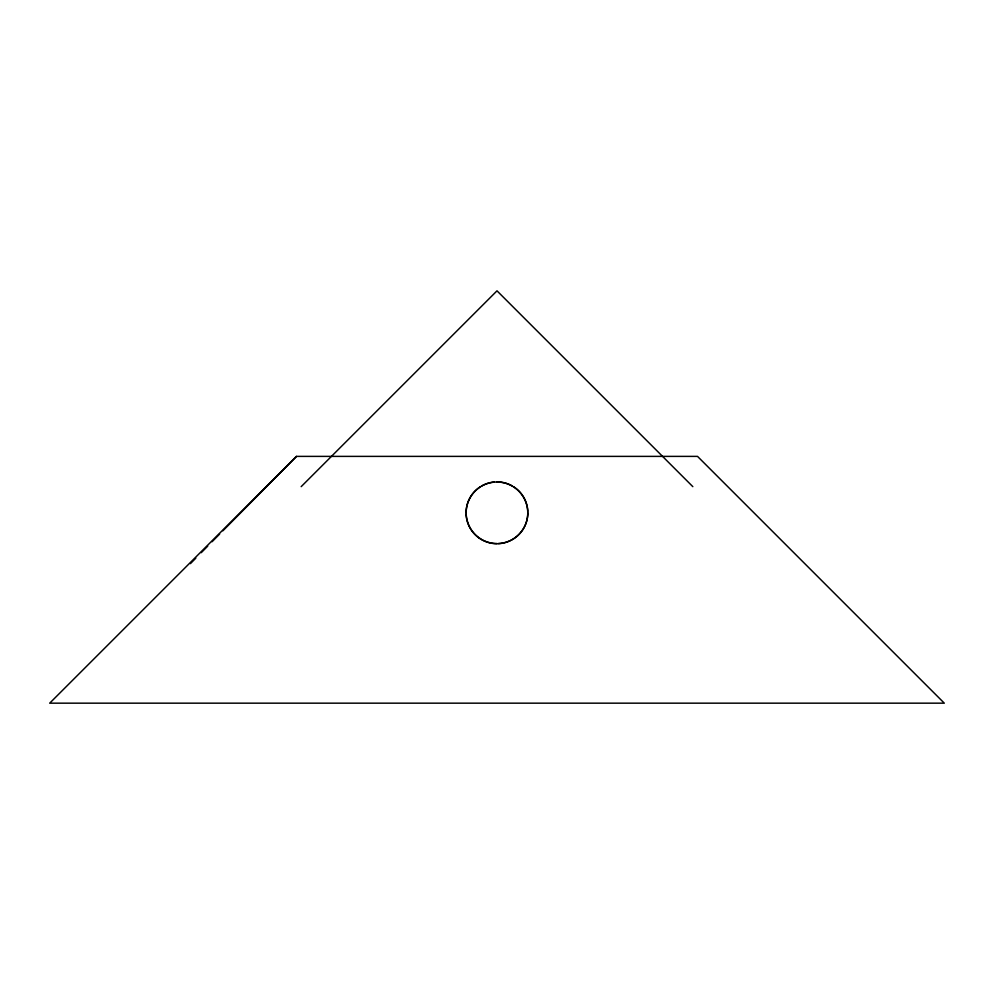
<?xml version="1.0" encoding="UTF-8"?>
<svg xmlns="http://www.w3.org/2000/svg" width="994" height="994" viewBox="0 0 994 994"><rect width="100%" height="100%" fill="white"/><g stroke="black" fill="none" stroke-linecap="round" stroke-linejoin="round"><path stroke-width="1.49" d="M190.426 563.623L195.83 558.143M201.248 552.676L207.734 546.116M212.07 541.73L219.637 534.076M222.892 530.796L296.485 456.383L697.515 456.383L944.3 703.168L49.7 703.168L296.485 456.383M301.17 486.65L497 290.832L692.83 486.65M527.851 512.742A30.851 30.851 0 0 1 498.416 543.556M497 543.581A30.851 30.851 0 0 1 466.186 514.159M466.149 512.742A30.851 30.851 0 0 1 480.363 486.762M481.581 486.016A30.851 30.851 0 0 1 494.142 482.028M497 481.891A30.851 30.851 0 0 1 512.419 486.016M513.637 486.762A30.851 30.851 0 0 1 527.814 511.326M479.468 538.301A30.851 30.851 0 0 0 527.677 515.252A30.851 30.851 0 0 0 483.606 485.035A30.851 30.851 0 0 0 479.468 538.301"/></g></svg>
